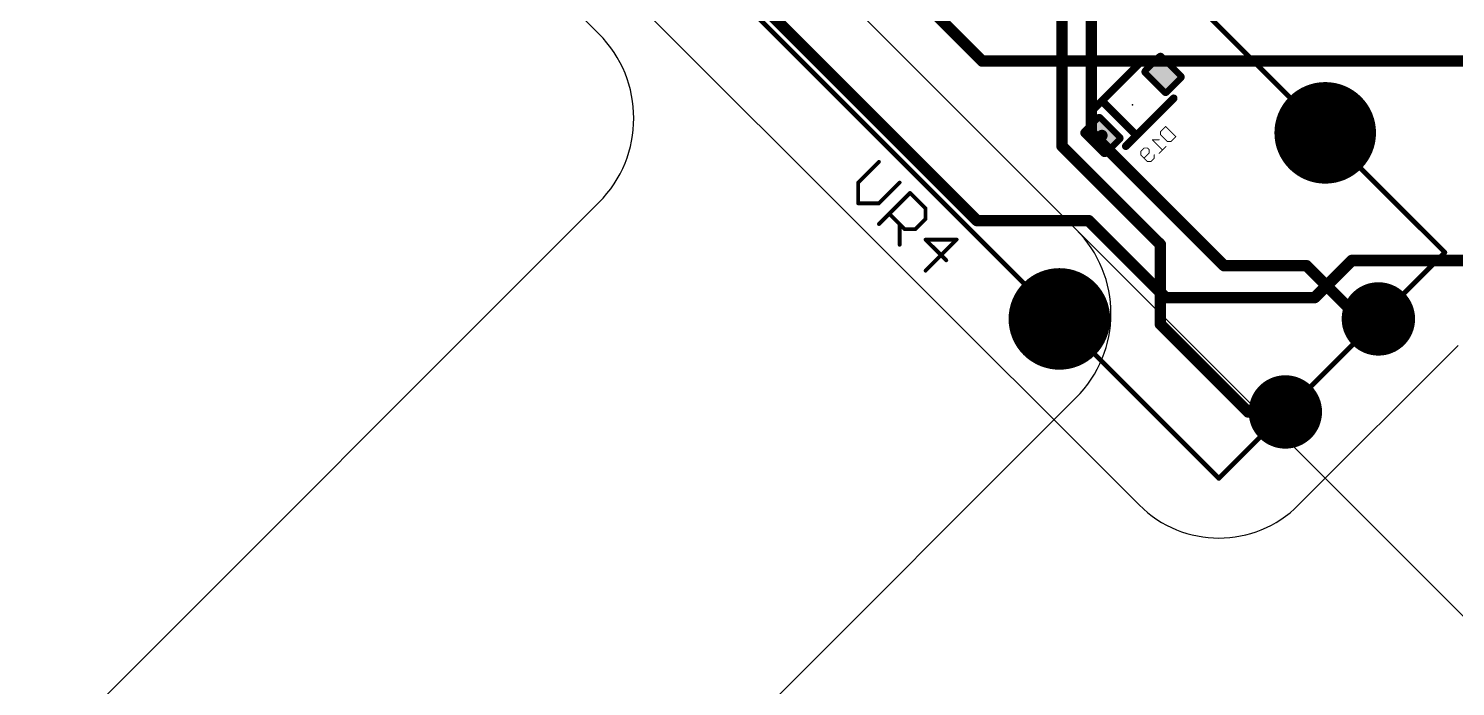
# Model space of a CAD drawing. Extents: x -76 to 580, y -41 to 95.
# Drawn here: x 72.99 to 110.94, y -8.36 to 9.14 of the extents above; entities that cross this region are included whole.
import ezdxf

# ---------------------------------------------------------------- set-up
doc = ezdxf.new("R2010")
doc.units = 0
for name, color, linetype in [('1', 22, 'CONTINUOUS'), ('16', 175, 'CONTINUOUS'), ('17', 82, 'CONTINUOUS'), ('20', 7, 'CONTINUOUS'), ('23', 7, 'CONTINUOUS'), ('24', 7, 'CONTINUOUS'), ('25', 253, 'CONTINUOUS'), ('26', 253, 'CONTINUOUS'), ('29', 253, 'CONTINUOUS'), ('30', 253, 'CONTINUOUS'), ('32', 253, 'CONTINUOUS'), ('44', 253, 'CONTINUOUS'), ('51', 53, 'CONTINUOUS'), ('52', 253, 'CONTINUOUS'), ('57', 253, 'CONTINUOUS')]:
    doc.layers.add(name, color=color, linetype=linetype)

# ---------------------------------------------------------------- blocks, each defined once
blk = doc.blocks.new('RECT100800X132800R30')
at = {"const_width": 0.0945}
blk.add_lwpolyline([(0.2677, -0.3205), (0.2677, 0.3205, 0.4142), (0.2205, 0.3678), (-0.2205, 0.3678, 0.4142), (-0.2677, 0.3205), (-0.2677, -0.3205, 0.4142), (-0.2205, -0.3678), (0.2205, -0.3678, 0.4142)], format="xyb", close=True, dxfattribs=at)
blk.add_solid([(-0.2441, -0.3441), (0.2441, -0.3441), (-0.2441, 0.3441), (0.2441, 0.3441)])
blk = doc.blocks.new('RECT125184X157184R30')
at = {"const_width": 0.1174}
blk.add_lwpolyline([(0.3325, -0.3738), (0.3325, 0.3738, 0.4142), (0.2738, 0.4325), (-0.2738, 0.4325, 0.4142), (-0.3325, 0.3738), (-0.3325, -0.3738, 0.4142), (-0.2738, -0.4325), (0.2738, -0.4325, 0.4142)], format="xyb", close=True, dxfattribs=at)
blk.add_solid([(-0.2992, -0.3992), (0.2992, -0.3992), (-0.2992, 0.3992), (0.2992, 0.3992)])
blk = doc.blocks.new('ROUNDP')
at = {"const_width": 0.5}
blk.add_lwpolyline([(0, -0.25, 1), (0, 0.25, 1), (0, -0.25)], format="xyb", dxfattribs=at)

msp = doc.modelspace()

# ---------------------------------------------------------------- linework, layer by layer
at = {"layer": '1', "const_width": 0.3048}
for points in [[(98.3586, 8.2731), (79.0545, 27.5772)], [(98.2171, 4.0305), (79.6202, 22.6274)], [(112.0764, 8.2731), (98.3586, 8.2731)], [(101.187, 4.0305), (98.2171, 4.0305)], [(103.2376, 1.9799), (101.187, 4.0305)], [(108.1873, 2.9698), (107.1974, 1.9799)], [(116.2908, 2.9698), (108.1873, 2.9698)], [(107.1974, 1.9799), (103.2376, 1.9799)]]:
    msp.add_lwpolyline(points, dxfattribs=at)
at = {"layer": '1', "const_width": 0.1524}
for points in [[(98.3586, 8.3493, 1), (98.3586, 8.1969)], [(98.3047, 8.2193, 1), (98.4124, 8.327)], [(98.2171, 4.1067, 1), (98.2171, 3.9543)], [(101.2409, 4.0844, 1), (101.1331, 3.9766)], [(101.187, 3.9543, 1), (101.187, 4.1067)], [(98.1632, 3.9766, 1), (98.271, 4.0844)], [(108.1873, 3.046, 1), (108.1873, 2.8936)], [(108.2412, 2.916, 1), (108.1335, 3.0237)], [(103.2376, 2.0561, 1), (103.2376, 1.9037)], [(103.1837, 1.926, 1), (103.2915, 2.0338)], [(107.1435, 2.0338, 1), (107.2513, 1.926)], [(107.1974, 1.9037, 1), (107.1974, 2.0561)]]:
    msp.add_lwpolyline(points, format="xyb", dxfattribs=at)
at = {"layer": '16', "const_width": 0.3048}
for points in [[(100.4799, 6.0104), (100.4799, 16.6877)], [(101.2577, 6.364), (101.2577, 12.3744)], [(101.3991, 6.2225), (101.2577, 6.364)], [(103.0962, 3.3941), (100.4799, 6.0104)], [(104.7932, 2.8284), (101.3991, 6.2225)], [(101.4698, 6.2225), (101.3991, 6.2225)], [(101.5405, 6.2932), (101.4698, 6.2225)], [(103.0962, 1.2728), (103.0962, 3.3941)], [(106.9853, 2.8284), (104.7932, 2.8284)], [(108.3995, 1.4142), (106.9853, 2.8284)], [(108.8944, 1.4142), (108.3995, 1.4142)], [(105.4296, -1.0607), (103.0962, 1.2728)], [(106.4196, -1.0607), (105.4296, -1.0607)]]:
    msp.add_lwpolyline(points, dxfattribs=at)
at = {"layer": '16', "const_width": 0.1524}
for points in [[(101.3116, 6.4178, 1), (101.2038, 6.3101)], [(100.5338, 6.0643, 1), (100.426, 5.9565)], [(100.4037, 6.0104, 1), (100.5561, 6.0104)], [(101.1815, 6.364, 1), (101.3339, 6.364)], [(101.453, 6.2764, 1), (101.3452, 6.1687)], [(101.3991, 6.2987, 1), (101.3991, 6.1463)], [(101.3452, 6.1687, 1), (101.453, 6.2764)], [(101.4159, 6.2764, 1), (101.5237, 6.1687)], [(101.4698, 6.1463, 1), (101.4698, 6.2987)], [(101.5944, 6.2394, 1), (101.4867, 6.3471)], [(103.1724, 3.3941, 1), (103.02, 3.3941)], [(103.0423, 3.3402, 1), (103.15, 3.448)], [(104.7932, 2.9046, 1), (104.7932, 2.7522)], [(104.7393, 2.7745, 1), (104.8471, 2.8823)], [(107.0391, 2.8823, 1), (106.9314, 2.7745)], [(106.9853, 2.7522, 1), (106.9853, 2.9046)], [(108.3995, 1.4904, 1), (108.3995, 1.338)], [(108.3456, 1.3603, 1), (108.4534, 1.4681)], [(108.8944, 1.338, 1), (108.8944, 1.4904)], [(103.15, 1.3267, 1), (103.0423, 1.2189)], [(103.02, 1.2728, 1), (103.1724, 1.2728)], [(105.4296, -0.9845, 1), (105.4296, -1.1369)], [(105.3757, -1.1145, 1), (105.4835, -1.0068)], [(106.4196, -1.1369, 1), (106.4196, -0.9845)]]:
    msp.add_lwpolyline(points, format="xyb", dxfattribs=at)
at = {"layer": '20'}
for p, q in [((102.5305, -3.5355), (76.3675, 22.6274)), ((111.0158, 0.7071), (106.7731, -3.5355))]:
    msp.add_line(p, q, dxfattribs=at)
msp.add_arc((104.6518, -1.4142), 3, 225, 315, dxfattribs=at)
at = {"layer": '23'}
msp.add_point((110.6622, 3.182), dxfattribs=at)
at = {"layer": '24'}
msp.add_point((102.3537, 7.1064), dxfattribs=at)
at = {"layer": '25', "const_width": 0.1016}
for points in [[(95.6099, 5.5915), (95.0586, 5.0402)], [(95.0586, 5.0402), (95.0586, 4.489)], [(95.6099, 4.489), (96.1611, 5.0403)], [(95.6099, 3.9377), (96.4368, 4.7646)], [(96.4368, 4.7646), (96.8502, 4.3512)], [(95.0586, 4.489), (95.6099, 4.489)], [(96.299, 3.7999), (95.8855, 4.2134)], [(96.8502, 4.3512), (96.8502, 4.0755)], [(96.1611, 3.9377), (96.1611, 3.3865)], [(96.5746, 3.7999), (96.299, 3.7999)], [(96.8502, 4.0755), (96.5746, 3.7999)], [(96.8502, 2.6974), (97.6771, 3.5243)], [(97.6771, 3.5243), (96.8502, 3.5243)], [(96.8502, 3.5243), (97.4015, 2.973)]]:
    msp.add_lwpolyline(points, dxfattribs=at)
at = {"layer": '25', "const_width": 0.0508}
for points in [[(95.6278, 5.5735, 1), (95.5919, 5.6095)], [(95.084, 5.0402, 1), (95.0332, 5.0402)], [(95.0407, 5.0582, 1), (95.0766, 5.0223)], [(96.1791, 5.0223, 1), (96.1432, 5.0582)], [(96.4547, 4.7826, 1), (96.4188, 4.7467)], [(96.4547, 4.7467, 1), (96.4188, 4.7826)], [(95.0586, 4.5144, 1), (95.0586, 4.4636)], [(95.0332, 4.489, 1), (95.084, 4.489)], [(95.5919, 4.507, 1), (95.6278, 4.471)], [(95.6099, 4.4636, 1), (95.6099, 4.5144)], [(95.9035, 4.2313, 1), (95.8675, 4.1954)], [(96.8756, 4.3512, 1), (96.8248, 4.3512)], [(96.8323, 4.3332, 1), (96.8682, 4.3691)], [(95.5919, 3.9557, 1), (95.6278, 3.9198)], [(96.1865, 3.9377, 1), (96.1357, 3.9377)], [(96.299, 3.8253, 1), (96.299, 3.7745)], [(96.281, 3.782, 1), (96.3169, 3.8179)], [(96.5566, 3.8179, 1), (96.5925, 3.782)], [(96.5746, 3.7745, 1), (96.5746, 3.8253)], [(96.8248, 4.0755, 1), (96.8756, 4.0755)], [(96.8682, 4.0576, 1), (96.8323, 4.0935)], [(96.8502, 3.5497, 1), (96.8502, 3.4989)], [(96.8682, 3.5422, 1), (96.8322, 3.5063)], [(97.6951, 3.5063, 1), (97.6591, 3.5422)], [(97.6771, 3.4989, 1), (97.6771, 3.5497)], [(96.1357, 3.3865, 1), (96.1865, 3.3865)], [(96.8322, 2.7154, 1), (96.8682, 2.6794)], [(97.3835, 2.9551, 1), (97.4194, 2.991)]]:
    msp.add_lwpolyline(points, format="xyb", dxfattribs=at)
at = {"layer": '26', "const_width": 0.0254}
for points in [[(103.1023, 6.4006), (103.2371, 6.5355)], [(103.2371, 6.5355), (103.5067, 6.2658)], [(103.0624, 6.181), (102.8826, 6.181)], [(102.8826, 6.181), (103.1523, 5.9113)], [(103.1023, 6.3108), (103.1023, 6.4006)], [(103.282, 6.131), (103.1023, 6.3108)], [(103.3719, 6.131), (103.282, 6.131)], [(103.5067, 6.2658), (103.3719, 6.131)], [(102.5731, 5.8714), (102.663, 5.9613)], [(102.5731, 5.7816), (102.5731, 5.8714)], [(102.7528, 5.6018), (102.5731, 5.7816)], [(102.663, 5.9613), (102.7528, 5.9613)], [(102.7978, 5.8265), (102.663, 5.6917)], [(102.7528, 5.9613), (102.7978, 5.9164)], [(102.7978, 5.9164), (102.7978, 5.8265)], [(102.9326, 5.6917), (102.8427, 5.6018)], [(102.9326, 5.7816), (102.9326, 5.6917)], [(103.2421, 6.0012), (103.0624, 5.8215)], [(102.8427, 5.6018), (102.7528, 5.6018)]]:
    msp.add_lwpolyline(points, dxfattribs=at)
at = {"layer": '26', "const_width": 0.0127}
for points in [[(103.2416, 6.5399, 1), (103.2326, 6.531)], [(103.2416, 6.531, 1), (103.2326, 6.5399)], [(102.8871, 6.1855, 1), (102.8781, 6.1765)], [(102.8826, 6.1873, 1), (102.8826, 6.1746)], [(103.0624, 6.1746, 1), (103.0624, 6.1873)], [(103.1086, 6.4006, 1), (103.0959, 6.4006)], [(103.0978, 6.4051, 1), (103.1068, 6.3962)], [(103.1068, 6.3153, 1), (103.0978, 6.3063)], [(103.0959, 6.3108, 1), (103.1086, 6.3108)], [(103.282, 6.1374, 1), (103.282, 6.1247)], [(103.2776, 6.1265, 1), (103.2865, 6.1355)], [(103.3674, 6.1355, 1), (103.3764, 6.1265)], [(103.3719, 6.1247, 1), (103.3719, 6.1374)], [(103.5112, 6.2613, 1), (103.5022, 6.2703)], [(103.5022, 6.2613, 1), (103.5112, 6.2703)], [(102.5794, 5.8714, 1), (102.5667, 5.8714)], [(102.5667, 5.7816, 1), (102.5794, 5.7816)], [(102.5686, 5.8759, 1), (102.5776, 5.8669)], [(102.5776, 5.786, 1), (102.5686, 5.7771)], [(102.663, 5.9677, 1), (102.663, 5.955)], [(102.6585, 5.6962, 1), (102.6674, 5.6872)], [(102.6674, 5.9568, 1), (102.6585, 5.9658)], [(102.7573, 5.9658, 1), (102.7483, 5.9568)], [(102.7528, 5.955, 1), (102.7528, 5.9677)], [(102.8041, 5.9164, 1), (102.7914, 5.9164)], [(102.7914, 5.8265, 1), (102.8041, 5.8265)], [(102.7933, 5.9119, 1), (102.8023, 5.9209)], [(102.8023, 5.822, 1), (102.7933, 5.831)], [(102.9389, 5.7816, 1), (102.9262, 5.7816)], [(102.9262, 5.6917, 1), (102.9389, 5.6917)], [(102.9371, 5.6872, 1), (102.9281, 5.6962)], [(103.0579, 5.8259, 1), (103.0669, 5.817)], [(103.1478, 5.9069, 1), (103.1567, 5.9158)], [(103.2466, 5.9967, 1), (103.2376, 6.0057)], [(102.7528, 5.6081, 1), (102.7528, 5.5954)], [(102.7483, 5.5973, 1), (102.7573, 5.6063)], [(102.8382, 5.6063, 1), (102.8472, 5.5973)], [(102.8427, 5.5954, 1), (102.8427, 5.6081)]]:
    msp.add_lwpolyline(points, format="xyb", dxfattribs=at)
at = {"layer": '44'}
for centre, radius in [((107.4802, 6.364), 0.85), ((100.4092, 1.4142), 0.85), ((108.8944, 1.4142), 0.6), ((106.4196, -1.0607), 0.6)]:
    msp.add_circle(centre, radius, dxfattribs=at)
at = {"layer": '51', "const_width": 0.127}
for points in [[(110.6622, 3.182), (79.5495, 34.2947)], [(73.5391, 28.2843), (104.6518, -2.8284)], [(104.6518, -2.8284), (110.6622, 3.182)]]:
    msp.add_lwpolyline(points, dxfattribs=at)
at = {"layer": '51', "const_width": 0.0635}
for points in [[(110.6847, 3.1595, 1), (110.6398, 3.2044)], [(110.6398, 3.1595, 1), (110.6847, 3.2044)], [(104.6293, -2.806, 1), (104.6743, -2.8509)], [(104.6293, -2.8509, 1), (104.6743, -2.806)]]:
    msp.add_lwpolyline(points, format="xyb", dxfattribs=at)
at = {"layer": '52', "const_width": 0.2032}
for points in [[(101.5405, 7.2125), (102.5305, 8.2024)], [(101.5405, 7.2125), (102.5305, 8.2024)], [(101.2577, 6.9296), (101.5405, 7.2125)], [(101.2577, 6.9296), (101.5405, 7.2125)], [(102.4598, 6.2932), (101.5405, 7.2125)], [(102.4598, 6.2932), (101.5405, 7.2125)], [(102.4598, 6.2932), (103.4497, 7.2832)], [(102.4598, 6.2932), (103.4497, 7.2832)], [(102.1769, 6.0104), (102.4598, 6.2932)], [(102.1769, 6.0104), (102.4598, 6.2932)]]:
    msp.add_lwpolyline(points, dxfattribs=at)
at = {"layer": '52', "const_width": 0.1016}
for points in [[(102.5664, 8.1665, 1), (102.4946, 8.2384)], [(102.5664, 8.1665, 1), (102.4946, 8.2384)], [(101.5765, 7.2484, 1), (101.5046, 7.1766)], [(101.5765, 7.2484, 1), (101.5046, 7.1766)], [(101.5046, 7.2484, 1), (101.5765, 7.1766)], [(101.5046, 7.2484, 1), (101.5765, 7.1766)], [(101.5765, 7.1766, 1), (101.5046, 7.2484)], [(101.5765, 7.1766, 1), (101.5046, 7.2484)], [(103.4856, 7.2473, 1), (103.4138, 7.3191)], [(103.4856, 7.2473, 1), (103.4138, 7.3191)], [(101.2218, 6.9656, 1), (101.2936, 6.8937)], [(101.2218, 6.9656, 1), (101.2936, 6.8937)], [(102.141, 6.0463, 1), (102.2129, 5.9745)], [(102.141, 6.0463, 1), (102.2129, 5.9745)], [(102.4239, 6.3292, 1), (102.4957, 6.2573)], [(102.4239, 6.3292, 1), (102.4957, 6.2573)], [(102.4957, 6.2573, 1), (102.4239, 6.3292)], [(102.4957, 6.2573, 1), (102.4239, 6.3292)], [(102.4239, 6.2573, 1), (102.4957, 6.3292)], [(102.4239, 6.2573, 1), (102.4957, 6.3292)]]:
    msp.add_lwpolyline(points, format="xyb", dxfattribs=at)
at = {"layer": '57'}
for p, q in [((56.3387, 48.3131), (123.726, -19.0742)), ((88.1585, 8.9979), (50.6996, 46.4569)), ((100.8511, 3.8007), (77.7817, 26.8701)), ((64.5765, -19.0742), (88.1585, 4.5078)), ((100.8511, -0.6894), (69.9859, -31.5546))]:
    msp.add_line(p, q, dxfattribs=at)
for centre in [(85.9135, 6.7529), (98.606, 1.5556)]:
    msp.add_arc(centre, 3.175, 315, 45, dxfattribs=at)

# ---------------------------------------------------------------- block references
at = {"layer": '16', "rotation": 45}
for p in [(103.1669, 7.9196), (101.5405, 6.2932)]:
    msp.add_blockref('RECT100800X132800R30', p, dxfattribs=at)
at = {"layer": '17', "rotation": 135}
for p, xscale, yscale in [((107.4802, 6.364), 2.55, 2.55), ((107.4802, 6.364), 2.55, 2.55), ((100.4092, 1.4142), 2.55, 2.55), ((100.4092, 1.4142), 2.55, 2.55), ((108.8944, 1.4142), 1.8, 1.8), ((108.8944, 1.4142), 1.8, 1.8), ((106.4196, -1.0607), 1.8, 1.8), ((106.4196, -1.0607), 1.8, 1.8)]:
    msp.add_blockref('ROUNDP', p, dxfattribs=dict(at, xscale=xscale, yscale=yscale))
at = {"layer": '29', "rotation": 135}
for p, xscale, yscale in [((107.4802, 6.364), 2.7024, 2.7024), ((100.4092, 1.4142), 2.7024, 2.7024), ((108.8944, 1.4142), 1.9524, 1.9524), ((106.4196, -1.0607), 1.9524, 1.9524)]:
    msp.add_blockref('ROUNDP', p, dxfattribs=dict(at, xscale=xscale, yscale=yscale))
at = {"layer": '30', "rotation": 45}
for p in [(103.1669, 7.9196), (101.5405, 6.2932)]:
    msp.add_blockref('RECT125184X157184R30', p, dxfattribs=at)
at = {"layer": '30', "rotation": 135}
for p, xscale, yscale in [((107.4802, 6.364), 2.7024, 2.7024), ((100.4092, 1.4142), 2.7024, 2.7024), ((108.8944, 1.4142), 1.9524, 1.9524), ((106.4196, -1.0607), 1.9524, 1.9524)]:
    msp.add_blockref('ROUNDP', p, dxfattribs=dict(at, xscale=xscale, yscale=yscale))
at = {"layer": '32', "rotation": 45}
for p in [(103.1669, 7.9196), (101.5405, 6.2932)]:
    msp.add_blockref('RECT100800X132800R30', p, dxfattribs=at)

doc.saveas('drawing.dxf')
